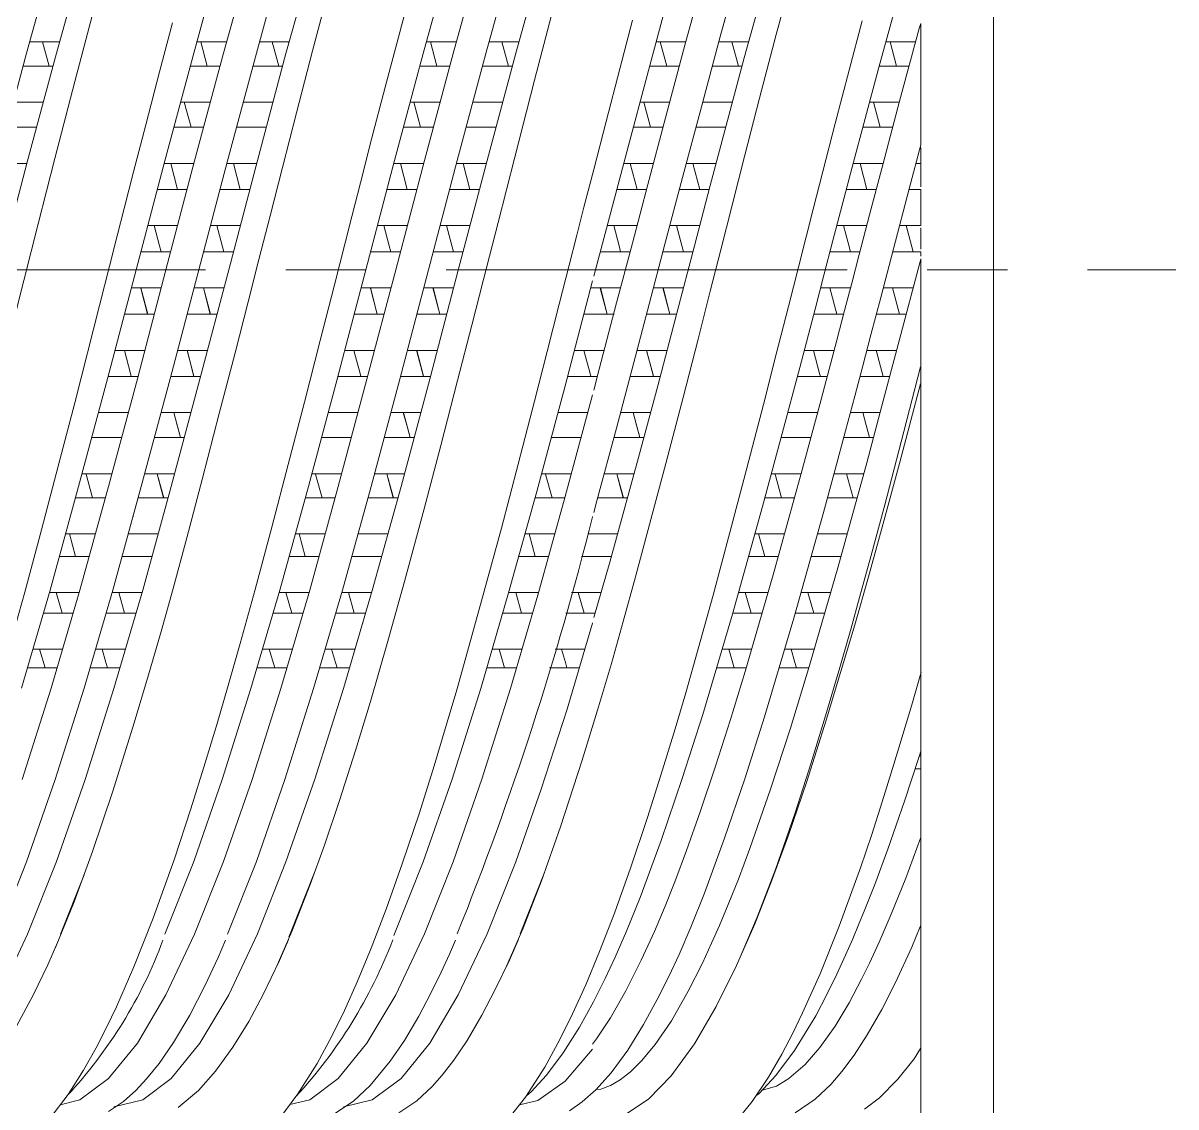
# Model space of a CAD drawing. Header units: millimetres. Extents: x 4229 to 8429, y -1187 to 1783.
# Drawn here: x 6318.78 to 6354.73, y -391.81 to -358.03 of the extents above; entities that cross this region are included whole.
import ezdxf

# ---------------------------------------------------------------- set-up
doc = ezdxf.new("R2010")
doc.units = ezdxf.units.MM
doc.linetypes.add('CENTER', pattern=[2, 1.25, -0.25, 0.25, -0.25])

msp = doc.modelspace()

# ---------------------------------------------------------------- linework, layer by layer
at = {"lineweight": 5}
for p, q in [((6349.04, -289.31), (6349.04, -376.939)), ((6349.04, -376.939), (6349.04, -432.012))]:
    msp.add_line(p, q, dxfattribs=at)
at = {"linetype": 'Continuous', "lineweight": 5}
for p, q in [((6340.508, -358.487), (6341.382, -355.358)), ((6319.784, -355.741), (6318.892, -358.968)), ((6320.718, -355.736), (6319.827, -358.963)), ((6324.995, -355.736), (6324.104, -358.963)), ((6325.926, -355.736), (6325.035, -358.963)), ((6326.949, -355.736), (6326.058, -358.963)), ((6327.884, -355.732), (6326.981, -358.972)), ((6332.161, -355.732), (6331.258, -358.972)), ((6333.092, -355.732), (6332.189, -358.972)), ((6334.115, -355.732), (6333.212, -358.972)), ((6330.485, -358.462), (6331.124, -356.106)), ((6334.939, -356.09), (6334.147, -358.968)), ((6340.023, -356.521), (6339.42, -358.719)), ((6342.826, -356.296), (6342.268, -358.389)), ((6328.367, -356.791), (6327.805, -358.897)), ((6341.899, -356.823), (6341.271, -359.11)), ((6338.239, -359.663), (6338.825, -357.495)), ((6320.937, -357.807), (6320.399, -359.847)), ((6335.262, -357.782), (6334.734, -359.807)), ((6337.388, -359.454), (6337.786, -357.937)), ((6344.538, -359.5), (6344.948, -357.958)), ((6345.449, -359.482), (6345.923, -357.75)), ((6323.039, -359.552), (6323.446, -358.019)), ((6346.727, -358.2), (6346.114, -360.459)), ((6346.772, -358.039), (6346.727, -358.2)), ((6346.772, -361.824), (6346.772, -358.036)), ((6318.986, -358.616), (6319.919, -358.616)), ((6319.393, -358.616), (6319.597, -359.366)), ((6324.194, -358.616), (6325.121, -358.616)), ((6324.529, -359.366), (6324.324, -358.616)), ((6326.146, -358.616), (6327.079, -358.616)), ((6326.553, -358.616), (6326.757, -359.366)), ((6330.071, -360.029), (6330.485, -358.462)), ((6331.353, -358.616), (6332.28, -358.616)), ((6331.688, -359.366), (6331.483, -358.616)), ((6333.305, -358.616), (6334.238, -358.616)), ((6333.712, -358.616), (6333.916, -359.366)), ((6338.522, -358.616), (6339.448, -358.616)), ((6338.857, -359.366), (6338.651, -358.616)), ((6339.42, -358.719), (6338.816, -360.981)), ((6339.932, -360.638), (6340.508, -358.487)), ((6340.474, -358.616), (6341.407, -358.616)), ((6340.881, -358.616), (6341.085, -359.366)), ((6342.268, -358.389), (6341.748, -360.368)), ((6345.686, -358.616), (6346.614, -358.616)), ((6346.019, -359.366), (6345.814, -358.616)), ((6318.892, -358.968), (6318.001, -362.31)), ((6319.827, -358.963), (6318.924, -362.32)), ((6324.104, -358.963), (6323.201, -362.32)), ((6325.035, -358.963), (6324.132, -362.32)), ((6326.058, -358.963), (6325.155, -362.32)), ((6326.981, -358.972), (6326.09, -362.315)), ((6327.805, -358.897), (6327.304, -360.821)), ((6331.258, -358.972), (6330.366, -362.315)), ((6332.189, -358.972), (6331.298, -362.315)), ((6333.212, -358.972), (6332.321, -362.315)), ((6334.147, -358.968), (6333.256, -362.31)), ((6319.714, -359.366), (6318.785, -359.366)), ((6324.92, -359.366), (6323.991, -359.366)), ((6326.875, -359.366), (6325.945, -359.366)), ((6332.079, -359.366), (6331.15, -359.366)), ((6334.034, -359.366), (6333.104, -359.366)), ((6339.247, -359.366), (6338.319, -359.366)), ((6341.202, -359.366), (6340.273, -359.366)), ((6341.271, -359.11), (6340.702, -361.222)), ((6346.411, -359.366), (6345.481, -359.366)), ((6322.607, -361.2), (6323.039, -359.552)), ((6336.961, -361.098), (6337.388, -359.454)), ((6337.645, -361.888), (6338.239, -359.663)), ((6344.102, -361.161), (6344.538, -359.5)), ((6345.039, -361.001), (6345.449, -359.482)), ((6320.399, -359.847), (6319.775, -362.25)), ((6329.652, -361.647), (6330.071, -360.029)), ((6334.734, -359.807), (6334.116, -362.204)), ((6318.483, -360.491), (6319.411, -360.491)), ((6323.69, -360.491), (6324.619, -360.491)), ((6323.808, -360.491), (6324.021, -361.276)), ((6325.644, -360.491), (6326.571, -360.491)), ((6330.849, -360.491), (6331.778, -360.491)), ((6330.967, -360.491), (6331.18, -361.276)), ((6332.803, -360.491), (6333.73, -360.491)), ((6338.017, -360.491), (6338.947, -360.491)), ((6338.136, -360.491), (6338.348, -361.276)), ((6339.971, -360.491), (6340.899, -360.491)), ((6341.748, -360.368), (6341.288, -362.142)), ((6345.177, -360.491), (6346.106, -360.491)), ((6345.296, -360.491), (6345.505, -361.276)), ((6346.114, -360.459), (6345.596, -362.4)), ((6327.304, -360.821), (6326.869, -362.527)), ((6339.346, -362.839), (6339.932, -360.638)), ((6322.228, -362.663), (6322.607, -361.2)), ((6336.575, -362.589), (6336.961, -361.098)), ((6338.816, -360.981), (6338.265, -363.056)), ((6340.702, -361.222), (6340.204, -363.095)), ((6343.716, -362.654), (6344.102, -361.161)), ((6344.634, -362.518), (6345.039, -361.001)), ((6319.199, -361.276), (6318.274, -361.276)), ((6324.41, -361.276), (6323.48, -361.276)), ((6326.36, -361.276), (6325.434, -361.276)), ((6331.569, -361.276), (6330.639, -361.276)), ((6333.519, -361.276), (6332.594, -361.276)), ((6338.738, -361.276), (6337.808, -361.276)), ((6340.687, -361.276), (6339.762, -361.276)), ((6345.896, -361.276), (6344.965, -361.276)), ((6346.772, -361.276), (6346.772, -361.713)), ((6329.306, -363.007), (6329.652, -361.647)), ((6337.065, -364.075), (6337.645, -361.888)), ((6346.409, -363.194), (6346.774, -361.824)), ((6346.772, -361.91), (6346.772, -362.402)), ((6319.775, -362.25), (6319.256, -364.28)), ((6326.09, -362.315), (6325.198, -365.715)), ((6330.366, -362.315), (6329.475, -365.715)), ((6331.298, -362.315), (6330.406, -365.715)), ((6332.321, -362.315), (6331.429, -365.715)), ((6333.256, -362.31), (6332.353, -365.725)), ((6334.116, -362.204), (6333.592, -364.241)), ((6341.288, -362.142), (6340.889, -363.699)), ((6317.974, -362.402), (6318.9, -362.402)), ((6318.924, -362.32), (6318.033, -365.72)), ((6321.934, -363.811), (6322.228, -362.663)), ((6323.201, -362.32), (6322.309, -365.72)), ((6323.181, -362.402), (6324.111, -362.402)), ((6324.132, -362.32), (6323.24, -365.72)), ((6323.599, -363.211), (6323.387, -362.402)), ((6325.155, -362.32), (6324.264, -365.72)), ((6325.135, -362.402), (6326.061, -362.402)), ((6325.557, -363.211), (6325.344, -362.402)), ((6326.869, -362.527), (6326.487, -364.032)), ((6330.34, -362.402), (6331.27, -362.402)), ((6330.758, -363.211), (6330.547, -362.402)), ((6332.294, -362.402), (6333.22, -362.402)), ((6332.716, -363.211), (6332.503, -362.402)), ((6336.272, -363.769), (6336.575, -362.589)), ((6337.508, -362.402), (6338.439, -362.402)), ((6337.927, -363.211), (6337.715, -362.402)), ((6339.463, -362.402), (6340.388, -362.402)), ((6339.885, -363.211), (6339.671, -362.402)), ((6343.415, -363.827), (6343.716, -362.654)), ((6344.321, -363.705), (6344.634, -362.518)), ((6344.665, -362.402), (6345.595, -362.402)), ((6345.093, -363.211), (6344.879, -362.402)), ((6345.596, -362.4), (6345.173, -364.005)), ((6346.62, -362.402), (6346.772, -362.402)), ((6346.772, -363.128), (6346.772, -362.402)), ((6346.772, -362.477), (6346.772, -362.723)), ((6329.038, -364.061), (6329.306, -363.007)), ((6338.795, -364.922), (6339.346, -362.839)), ((6323.897, -363.211), (6322.966, -363.211)), ((6325.846, -363.211), (6324.92, -363.211)), ((6331.056, -363.211), (6330.125, -363.211)), ((6333.005, -363.211), (6332.079, -363.211)), ((6338.224, -363.211), (6337.294, -363.211)), ((6338.265, -363.056), (6337.781, -364.887)), ((6340.174, -363.211), (6339.248, -363.211)), ((6340.204, -363.095), (6339.713, -364.971)), ((6345.382, -363.211), (6344.451, -363.211)), ((6345.919, -365.065), (6346.409, -363.194)), ((6346.772, -363.211), (6346.405, -363.211)), ((6346.772, -363.211), (6346.772, -364.336)), ((6340.889, -363.699), (6340.534, -365.1)), ((6344.033, -364.802), (6344.321, -363.705)), ((6321.719, -364.656), (6321.934, -363.811)), ((6326.487, -364.032), (6326.138, -365.401)), ((6328.83, -364.876), (6329.038, -364.061)), ((6336.049, -364.636), (6336.272, -363.769)), ((6336.578, -365.919), (6337.065, -364.075)), ((6343.196, -364.687), (6343.415, -363.827)), ((6345.173, -364.005), (6344.849, -365.246)), ((6319.256, -364.28), (6318.809, -366.049)), ((6322.668, -364.336), (6323.599, -364.336)), ((6322.87, -364.336), (6323.036, -364.969)), ((6324.622, -364.336), (6325.551, -364.336)), ((6324.83, -364.336), (6325.044, -365.157)), ((6329.827, -364.336), (6330.758, -364.336)), ((6330.03, -364.336), (6330.195, -364.969)), ((6331.782, -364.336), (6332.71, -364.336)), ((6331.989, -364.336), (6332.203, -365.157)), ((6333.592, -364.241), (6333.136, -366.021)), ((6336.996, -364.336), (6337.927, -364.336)), ((6337.198, -364.336), (6337.364, -364.969)), ((6338.95, -364.336), (6339.879, -364.336)), ((6339.157, -364.336), (6339.372, -365.157)), ((6344.155, -364.336), (6345.086, -364.336)), ((6344.366, -364.336), (6344.508, -364.882)), ((6346.11, -364.336), (6346.772, -364.336)), ((6346.318, -364.336), (6346.534, -365.157)), ((6346.772, -365.074), (6346.772, -364.412)), ((6321.479, -365.604), (6321.719, -364.656)), ((6335.808, -365.575), (6336.049, -364.636)), ((6342.957, -365.634), (6343.196, -364.687)), ((6343.753, -365.881), (6344.033, -364.802)), ((6323.382, -365.157), (6322.451, -365.157)), ((6323.036, -364.969), (6323.086, -365.157)), ((6325.337, -365.157), (6324.405, -365.157)), ((6328.495, -366.186), (6328.83, -364.876)), ((6330.541, -365.157), (6329.611, -365.157)), ((6330.195, -364.969), (6330.245, -365.157)), ((6332.496, -365.157), (6331.565, -365.157)), ((6337.71, -365.157), (6336.779, -365.157)), ((6337.781, -364.887), (6337.291, -366.747)), ((6337.364, -364.969), (6337.414, -365.157)), ((6338.304, -366.787), (6338.795, -364.922)), ((6339.664, -365.157), (6338.733, -365.157)), ((6339.713, -364.971), (6339.168, -367.069)), ((6340.534, -365.1), (6340.21, -366.384)), ((6344.872, -365.157), (6343.941, -365.157)), ((6344.508, -364.882), (6344.58, -365.157)), ((6345.525, -366.582), (6345.919, -365.065)), ((6346.772, -365.157), (6345.895, -365.157)), ((6346.772, -365.157), (6346.772, -365.289)), ((6326.138, -365.401), (6325.802, -366.715)), ((6344.849, -365.246), (6344.618, -366.138)), ((6346.74, -365.502), (6346.11, -367.891)), ((6346.772, -365.381), (6346.74, -365.502)), ((6346.772, -369.251), (6346.772, -365.38)), ((6321.171, -366.828), (6321.479, -365.604)), ((6322.309, -365.72), (6321.418, -369.121)), ((6323.24, -365.72), (6322.349, -369.121)), ((6324.264, -365.72), (6323.372, -369.121)), ((6325.198, -365.715), (6324.296, -369.13)), ((6329.475, -365.715), (6328.572, -369.13)), ((6330.406, -365.715), (6329.503, -369.13)), ((6331.429, -365.715), (6330.526, -369.13)), ((6332.353, -365.725), (6331.461, -369.126)), ((6335.498, -366.791), (6335.808, -365.575)), ((6342.648, -366.86), (6342.957, -365.634)), ((6343.477, -366.943), (6343.753, -365.881)), ((6318.809, -366.049), (6318.443, -367.494)), ((6322.213, -366.06), (6322.213, -366.058)), ((6328.051, -367.918), (6328.495, -366.186)), ((6329.372, -366.06), (6329.372, -366.058)), ((6333.136, -366.021), (6332.773, -367.444)), ((6336.541, -366.06), (6335.673, -369.373)), ((6336.541, -366.06), (6336.541, -366.058)), ((6344.618, -366.138), (6344.396, -366.99)), ((6322.163, -366.283), (6323.094, -366.283)), ((6322.213, -366.283), (6323.086, -366.283)), ((6322.463, -366.327), (6322.451, -366.283)), ((6322.67, -367.104), (6322.455, -366.283)), ((6322.668, -367.104), (6322.463, -366.327)), ((6324.109, -366.283), (6325.044, -366.283)), ((6324.117, -366.283), (6325.048, -366.283)), ((6324.622, -367.104), (6324.405, -366.283)), ((6324.624, -367.104), (6324.409, -366.283)), ((6329.322, -366.283), (6330.253, -366.283)), ((6329.372, -366.283), (6330.245, -366.283)), ((6329.622, -366.327), (6329.61, -366.283)), ((6329.829, -367.104), (6329.614, -366.283)), ((6329.827, -367.104), (6329.622, -366.327)), ((6331.268, -366.283), (6332.203, -366.283)), ((6331.276, -366.283), (6332.207, -366.283)), ((6331.781, -367.104), (6331.564, -366.283)), ((6331.783, -367.104), (6331.568, -366.283)), ((6336.491, -366.283), (6337.422, -366.283)), ((6336.541, -366.283), (6337.414, -366.283)), ((6336.79, -366.327), (6336.779, -366.283)), ((6336.997, -367.104), (6336.783, -366.283)), ((6336.996, -367.104), (6336.79, -366.327)), ((6338.437, -366.283), (6339.372, -366.283)), ((6338.445, -366.283), (6339.376, -366.283)), ((6338.95, -367.104), (6338.733, -366.283)), ((6338.951, -367.104), (6338.737, -366.283)), ((6340.21, -366.384), (6339.829, -367.884)), ((6343.649, -366.283), (6344.58, -366.283)), ((6344.155, -367.104), (6343.941, -366.283)), ((6345.22, -367.75), (6345.525, -366.582)), ((6345.603, -366.283), (6346.534, -366.283)), ((6346.109, -367.104), (6345.895, -366.283)), ((6320.793, -368.31), (6321.171, -366.828)), ((6325.802, -366.715), (6325.393, -368.307)), ((6335.123, -368.266), (6335.498, -366.791)), ((6337.291, -366.747), (6336.75, -368.815)), ((6337.829, -368.603), (6338.304, -366.787)), ((6342.268, -368.351), (6342.648, -366.86)), ((6343, -368.758), (6343.477, -366.943)), ((6344.396, -366.99), (6344.154, -367.911)), ((6322.88, -367.104), (6321.949, -367.104)), ((6322.87, -367.104), (6322.213, -367.104)), ((6324.831, -367.104), (6323.894, -367.104)), ((6324.831, -367.104), (6323.903, -367.104)), ((6330.039, -367.104), (6329.108, -367.104)), ((6330.029, -367.104), (6329.372, -367.104)), ((6331.99, -367.104), (6331.053, -367.104)), ((6331.991, -367.104), (6331.062, -367.104)), ((6337.208, -367.104), (6336.277, -367.104)), ((6337.198, -367.104), (6336.541, -367.104)), ((6339.158, -367.104), (6338.221, -367.104)), ((6339.159, -367.104), (6338.231, -367.104)), ((6339.168, -367.069), (6338.571, -369.33)), ((6344.366, -367.104), (6343.435, -367.104)), ((6346.317, -367.104), (6345.389, -367.104)), ((6332.773, -367.444), (6332.333, -369.173)), ((6327.556, -369.841), (6328.051, -367.918)), ((6339.829, -367.884), (6339.362, -369.697)), ((6344.154, -367.911), (6343.622, -369.918)), ((6344.966, -368.714), (6345.22, -367.75)), ((6346.11, -367.891), (6345.559, -369.962)), ((6320.393, -369.865), (6320.793, -368.31)), ((6321.653, -368.23), (6322.584, -368.23)), ((6321.942, -368.23), (6322.133, -368.953)), ((6322.213, -368.23), (6322.575, -368.23)), ((6323.599, -368.23), (6324.534, -368.23)), ((6323.608, -368.23), (6324.534, -368.23)), ((6323.896, -368.23), (6323.906, -368.269)), ((6323.897, -368.23), (6324.097, -368.988)), ((6323.906, -368.269), (6324.111, -369.039)), ((6325.393, -368.307), (6324.903, -370.201)), ((6328.812, -368.23), (6329.743, -368.23)), ((6329.101, -368.23), (6329.292, -368.953)), ((6329.372, -368.23), (6329.735, -368.23)), ((6330.758, -368.23), (6331.693, -368.23)), ((6330.767, -368.23), (6331.693, -368.23)), ((6331.055, -368.23), (6331.065, -368.269)), ((6331.056, -368.23), (6331.257, -368.988)), ((6331.065, -368.269), (6331.27, -369.039)), ((6334.73, -369.814), (6335.123, -368.266)), ((6335.981, -368.23), (6336.912, -368.23)), ((6336.269, -368.23), (6336.46, -368.953)), ((6336.541, -368.23), (6336.903, -368.23)), ((6337.927, -368.23), (6338.861, -368.23)), ((6337.935, -368.23), (6338.861, -368.23)), ((6338.223, -368.23), (6338.234, -368.269)), ((6338.224, -368.23), (6338.425, -368.988)), ((6338.234, -368.269), (6338.438, -369.039)), ((6341.865, -369.919), (6342.268, -368.351)), ((6343.139, -368.23), (6344.07, -368.23)), ((6343.428, -368.23), (6343.618, -368.953)), ((6345.093, -368.23), (6346.02, -368.23)), ((6345.381, -368.23), (6345.392, -368.269)), ((6345.392, -368.269), (6345.596, -369.039)), ((6337.289, -370.659), (6337.829, -368.603)), ((6342.451, -370.816), (6343, -368.758)), ((6344.716, -369.657), (6344.966, -368.714)), ((6346.765, -368.745), (6346.16, -371.083)), ((6346.772, -368.719), (6346.765, -368.745)), ((6346.772, -368.72), (6346.772, -378.303)), ((6321.418, -369.121), (6320.515, -372.477)), ((6322.369, -369.039), (6321.439, -369.039)), ((6322.349, -369.121), (6321.446, -372.477)), ((6322.133, -368.953), (6322.155, -369.039)), ((6322.363, -369.039), (6322.213, -369.039)), ((6323.372, -369.121), (6322.469, -372.477)), ((6324.32, -369.039), (6323.387, -369.039)), ((6324.319, -369.039), (6323.394, -369.039)), ((6324.296, -369.13), (6323.404, -372.473)), ((6324.097, -368.988), (6324.111, -369.039)), ((6328.572, -369.13), (6327.681, -372.473)), ((6329.528, -369.039), (6328.598, -369.039)), ((6329.503, -369.13), (6328.612, -372.473)), ((6329.292, -368.953), (6329.315, -369.039)), ((6329.522, -369.039), (6329.372, -369.039)), ((6330.526, -369.13), (6329.635, -372.473)), ((6331.479, -369.039), (6330.546, -369.039)), ((6331.478, -369.039), (6330.553, -369.039)), ((6331.461, -369.126), (6330.57, -372.468)), ((6331.257, -368.988), (6331.27, -369.039)), ((6336.697, -369.039), (6335.767, -369.039)), ((6336.46, -368.953), (6336.483, -369.039)), ((6336.69, -369.039), (6336.541, -369.039)), ((6336.75, -368.815), (6336.577, -369.465)), ((6338.648, -369.039), (6337.714, -369.039)), ((6338.647, -369.039), (6337.721, -369.039)), ((6338.425, -368.988), (6338.439, -369.039)), ((6343.855, -369.039), (6342.925, -369.039)), ((6343.618, -368.953), (6343.641, -369.039)), ((6345.805, -369.039), (6344.88, -369.039)), ((6332.333, -369.173), (6331.814, -371.194)), ((6335.673, -369.373), (6334.802, -372.63)), ((6338.571, -369.33), (6337.969, -371.573)), ((6346.105, -371.757), (6346.767, -369.27)), ((6346.767, -369.27), (6346.773, -369.25)), ((6319.88, -371.835), (6320.393, -369.865)), ((6322.213, -369.614), (6322.213, -369.614)), ((6327.054, -371.786), (6327.556, -369.841)), ((6329.372, -369.614), (6329.372, -369.614)), ((6334.223, -371.78), (6334.73, -369.814)), ((6336.541, -369.614), (6335.69, -372.788)), ((6336.541, -369.614), (6336.541, -369.614)), ((6339.362, -369.697), (6338.823, -371.759)), ((6344.427, -370.736), (6344.716, -369.657)), ((6321.139, -370.164), (6322.07, -370.164)), ((6323.091, -370.164), (6324.019, -370.164)), ((6323.094, -370.164), (6324.02, -370.164)), ((6323.586, -370.561), (6323.48, -370.164)), ((6323.492, -370.209), (6323.48, -370.164)), ((6323.69, -370.949), (6323.492, -370.209)), ((6324.903, -370.201), (6324.37, -372.251)), ((6328.298, -370.164), (6329.229, -370.164)), ((6330.25, -370.164), (6331.178, -370.164)), ((6330.253, -370.164), (6331.179, -370.164)), ((6330.651, -370.209), (6330.639, -370.164)), ((6330.745, -370.561), (6330.639, -370.164)), ((6330.849, -370.949), (6330.651, -370.209)), ((6335.467, -370.164), (6336.397, -370.164)), ((6337.419, -370.164), (6338.347, -370.164)), ((6337.422, -370.164), (6338.347, -370.164)), ((6337.913, -370.561), (6337.807, -370.164)), ((6337.82, -370.209), (6337.808, -370.164)), ((6338.017, -370.949), (6337.82, -370.209)), ((6341.347, -371.904), (6341.865, -369.919)), ((6342.625, -370.164), (6343.555, -370.164)), ((6343.622, -369.918), (6343.041, -372.07)), ((6344.58, -370.164), (6345.506, -370.164)), ((6345.072, -370.561), (6344.965, -370.164)), ((6345.559, -369.962), (6345.087, -371.732)), ((6323.691, -370.949), (6323.586, -370.561)), ((6330.85, -370.949), (6330.745, -370.561)), ((6338.018, -370.949), (6337.913, -370.561)), ((6345.177, -370.949), (6345.072, -370.561)), ((6336.677, -372.924), (6337.289, -370.659)), ((6341.834, -373.094), (6342.451, -370.816)), ((6344.1, -371.947), (6344.427, -370.736)), ((6321.858, -370.949), (6320.929, -370.949)), ((6323.808, -370.949), (6322.882, -370.949)), ((6323.81, -370.949), (6322.883, -370.949)), ((6329.017, -370.949), (6328.088, -370.949)), ((6330.968, -370.949), (6330.042, -370.949)), ((6330.969, -370.949), (6330.043, -370.949)), ((6331.814, -371.194), (6331.291, -373.173)), ((6336.185, -370.949), (6335.257, -370.949)), ((6338.136, -370.949), (6337.21, -370.949)), ((6338.138, -370.949), (6337.211, -370.949)), ((6343.344, -370.949), (6342.415, -370.949)), ((6345.296, -370.949), (6344.369, -370.949)), ((6346.16, -371.083), (6345.648, -373.046)), ((6337.969, -371.573), (6337.073, -374.833)), ((6319.356, -373.818), (6319.88, -371.835)), ((6326.545, -373.738), (6327.054, -371.786)), ((6333.697, -373.769), (6334.223, -371.78)), ((6338.823, -371.759), (6338.319, -373.655)), ((6340.819, -373.901), (6341.347, -371.904)), ((6343.737, -373.279), (6344.1, -371.947)), ((6345.087, -371.732), (6344.191, -375.01)), ((6345.571, -373.739), (6346.105, -371.757)), ((6320.624, -372.075), (6321.554, -372.075)), ((6320.757, -372.133), (6320.742, -372.075)), ((6320.947, -372.824), (6320.757, -372.133)), ((6322.579, -372.075), (6323.507, -372.075)), ((6322.579, -372.075), (6323.503, -372.075)), ((6322.966, -372.075), (6323.093, -372.552)), ((6322.97, -372.075), (6323.174, -372.824)), ((6324.37, -372.251), (6323.89, -374.07)), ((6327.783, -372.075), (6328.713, -372.075)), ((6327.916, -372.133), (6327.901, -372.075)), ((6328.106, -372.824), (6327.916, -372.133)), ((6329.738, -372.075), (6330.662, -372.075)), ((6329.739, -372.075), (6330.667, -372.075)), ((6330.125, -372.075), (6330.252, -372.552)), ((6330.129, -372.075), (6330.334, -372.824)), ((6334.952, -372.075), (6335.882, -372.075)), ((6335.085, -372.133), (6335.069, -372.075)), ((6335.275, -372.824), (6335.085, -372.133)), ((6336.906, -372.075), (6337.831, -372.075)), ((6336.907, -372.075), (6337.835, -372.075)), ((6337.293, -372.075), (6337.42, -372.552)), ((6337.297, -372.075), (6337.502, -372.824)), ((6342.11, -372.075), (6343.04, -372.075)), ((6343.041, -372.07), (6342.172, -375.225)), ((6342.243, -372.133), (6342.227, -372.075)), ((6342.433, -372.824), (6342.243, -372.133)), ((6344.065, -372.075), (6344.993, -372.075)), ((6344.456, -372.075), (6344.66, -372.824)), ((6320.515, -372.477), (6319.624, -375.704)), ((6321.446, -372.477), (6320.555, -375.704)), ((6322.469, -372.477), (6321.578, -375.704)), ((6323.404, -372.473), (6322.513, -375.7)), ((6323.093, -372.552), (6323.167, -372.824)), ((6327.681, -372.473), (6326.789, -375.7)), ((6328.612, -372.473), (6327.72, -375.7)), ((6329.635, -372.473), (6328.744, -375.7)), ((6330.57, -372.468), (6329.667, -375.709)), ((6330.252, -372.552), (6330.326, -372.824)), ((6334.802, -372.63), (6333.921, -375.786)), ((6337.42, -372.552), (6337.495, -372.824)), ((6321.348, -372.824), (6320.421, -372.824)), ((6323.303, -372.824), (6322.375, -372.824)), ((6323.297, -372.824), (6322.377, -372.824)), ((6328.507, -372.824), (6327.58, -372.824)), ((6330.462, -372.824), (6329.534, -372.824)), ((6330.456, -372.824), (6329.536, -372.824)), ((6335.675, -372.824), (6334.748, -372.824)), ((6335.69, -372.788), (6334.831, -375.862)), ((6336.577, -373.286), (6336.677, -372.924)), ((6337.63, -372.824), (6336.703, -372.824)), ((6337.625, -372.824), (6336.704, -372.824)), ((6340.901, -376.454), (6341.834, -373.094)), ((6342.833, -372.824), (6341.907, -372.824)), ((6344.788, -372.824), (6343.861, -372.824)), ((6345.648, -373.046), (6345.217, -374.659)), ((6322.213, -373.415), (6322.213, -373.405)), ((6329.372, -373.415), (6329.372, -373.405)), ((6331.291, -373.173), (6330.676, -375.437)), ((6336.541, -373.415), (6336.541, -373.405)), ((6342.819, -376.58), (6343.737, -373.279)), ((6318.835, -375.763), (6319.356, -373.818)), ((6326.024, -375.678), (6326.545, -373.738)), ((6333.165, -375.735), (6333.697, -373.769)), ((6338.319, -373.655), (6337.878, -375.291)), ((6345.14, -375.292), (6345.571, -373.739)), ((6320.11, -373.95), (6321.037, -373.95)), ((6320.231, -373.95), (6320.423, -374.652)), ((6322.065, -373.95), (6322.995, -373.95)), ((6322.213, -373.95), (6322.988, -373.95)), ((6323.89, -374.07), (6323.461, -375.647)), ((6327.269, -373.95), (6328.196, -373.95)), ((6327.39, -373.95), (6327.582, -374.652)), ((6329.224, -373.95), (6330.154, -373.95)), ((6329.372, -373.95), (6330.147, -373.95)), ((6334.438, -373.95), (6335.365, -373.95)), ((6334.559, -373.95), (6334.751, -374.652)), ((6336.392, -373.95), (6337.323, -373.95)), ((6336.541, -373.95), (6337.316, -373.95)), ((6340.295, -375.857), (6340.819, -373.901)), ((6341.596, -373.95), (6342.523, -373.95)), ((6341.717, -373.95), (6341.909, -374.652)), ((6343.551, -373.95), (6344.481, -373.95)), ((6320.844, -374.652), (6319.915, -374.652)), ((6322.803, -374.652), (6321.869, -374.652)), ((6322.795, -374.652), (6322.213, -374.652)), ((6328.003, -374.652), (6327.074, -374.652)), ((6329.962, -374.652), (6329.028, -374.652)), ((6329.955, -374.652), (6329.372, -374.652)), ((6335.171, -374.652), (6334.243, -374.652)), ((6337.131, -374.652), (6336.197, -374.652)), ((6337.123, -374.652), (6336.541, -374.652)), ((6337.073, -374.833), (6336.58, -376.554)), ((6342.33, -374.652), (6341.401, -374.652)), ((6344.289, -374.652), (6343.355, -374.652)), ((6345.217, -374.659), (6344.867, -375.935)), ((6342.172, -375.225), (6341.3, -378.242)), ((6344.191, -375.01), (6343.308, -378.048)), ((6330.676, -375.437), (6330.155, -377.296)), ((6337.878, -375.291), (6337.497, -376.678)), ((6344.714, -376.781), (6345.14, -375.292)), ((6318.376, -377.433), (6318.835, -375.763)), ((6319.624, -375.704), (6318.732, -378.761)), ((6319.603, -375.778), (6320.526, -375.778)), ((6320.555, -375.704), (6319.663, -378.761)), ((6320, -376.421), (6319.815, -375.778)), ((6321.578, -375.704), (6320.686, -378.761)), ((6321.556, -375.778), (6322.482, -375.778)), ((6322.513, -375.7), (6321.61, -378.769)), ((6321.949, -376.421), (6321.767, -375.778)), ((6322.213, -375.778), (6322.475, -375.778)), ((6323.461, -375.647), (6323.085, -376.988)), ((6325.555, -377.363), (6326.024, -375.678)), ((6326.789, -375.7), (6325.886, -378.769)), ((6326.762, -375.778), (6327.685, -375.778)), ((6327.72, -375.7), (6326.818, -378.769)), ((6327.16, -376.421), (6326.974, -375.778)), ((6328.744, -375.7), (6327.841, -378.769)), ((6328.715, -375.778), (6329.641, -375.778)), ((6329.667, -375.709), (6328.776, -378.765)), ((6329.108, -376.421), (6328.927, -375.778)), ((6329.372, -375.778), (6329.634, -375.778)), ((6332.694, -377.43), (6333.165, -375.735)), ((6333.921, -375.786), (6333.052, -378.765)), ((6333.93, -375.778), (6334.854, -375.778)), ((6334.831, -375.862), (6333.983, -378.765)), ((6334.328, -376.421), (6334.143, -375.778)), ((6335.884, -375.778), (6336.81, -375.778)), ((6336.276, -376.421), (6336.095, -375.778)), ((6336.541, -375.778), (6336.803, -375.778)), ((6339.834, -377.532), (6340.295, -375.857)), ((6341.088, -375.778), (6342.012, -375.778)), ((6341.486, -376.421), (6341.301, -375.778)), ((6343.042, -375.778), (6343.968, -375.778)), ((6343.434, -376.421), (6343.253, -375.778)), ((6344.867, -375.935), (6344.6, -376.885)), ((6320.34, -376.421), (6319.424, -376.421)), ((6322.295, -376.421), (6321.377, -376.421)), ((6322.29, -376.421), (6322.213, -376.421)), ((6327.499, -376.421), (6326.583, -376.421)), ((6329.454, -376.421), (6328.536, -376.421)), ((6329.45, -376.421), (6329.372, -376.421)), ((6334.668, -376.421), (6333.752, -376.421)), ((6336.623, -376.421), (6335.705, -376.421)), ((6336.618, -376.421), (6336.541, -376.421)), ((6337.497, -376.678), (6337.127, -377.984)), ((6339.973, -379.578), (6340.901, -376.454)), ((6341.826, -376.421), (6340.91, -376.421)), ((6341.905, -379.649), (6342.819, -376.58)), ((6343.781, -376.421), (6342.863, -376.421)), ((6322.213, -376.723), (6322.213, -376.732)), ((6323.085, -376.988), (6322.694, -378.344)), ((6329.372, -376.723), (6329.372, -376.732)), ((6336.541, -376.732), (6335.743, -379.408)), ((6336.541, -376.723), (6336.541, -376.732)), ((6344.6, -376.885), (6344.248, -378.11)), ((6344.273, -378.274), (6344.714, -376.781)), ((6325.16, -378.744), (6325.555, -377.363)), ((6330.155, -377.296), (6329.614, -379.174)), ((6346.772, -377.341), (6346.772, -380.723)), ((6319.09, -377.547), (6320.015, -377.547)), ((6319.299, -377.547), (6319.47, -378.121)), ((6321.045, -377.547), (6321.968, -377.547)), ((6321.246, -377.547), (6321.364, -377.961)), ((6326.25, -377.547), (6327.174, -377.547)), ((6326.458, -377.547), (6326.629, -378.121)), ((6328.204, -377.547), (6329.127, -377.547)), ((6328.405, -377.547), (6328.523, -377.961)), ((6332.304, -378.809), (6332.694, -377.43)), ((6333.418, -377.547), (6334.343, -377.547)), ((6333.626, -377.547), (6333.797, -378.121)), ((6335.373, -377.547), (6336.295, -377.547)), ((6335.574, -377.547), (6335.692, -377.961)), ((6339.443, -378.901), (6339.834, -377.532)), ((6340.576, -377.547), (6341.501, -377.547)), ((6340.784, -377.547), (6340.955, -378.121)), ((6342.531, -377.547), (6343.454, -377.547)), ((6342.732, -377.547), (6342.85, -377.961)), ((6319.849, -378.121), (6318.92, -378.121)), ((6321.8, -378.121), (6320.874, -378.121)), ((6321.364, -377.961), (6321.413, -378.121)), ((6327.008, -378.121), (6326.079, -378.121)), ((6328.959, -378.121), (6328.033, -378.121)), ((6328.523, -377.961), (6328.572, -378.121)), ((6334.177, -378.121), (6333.248, -378.121)), ((6336.127, -378.121), (6335.202, -378.121)), ((6335.692, -377.961), (6335.74, -378.121)), ((6337.127, -377.984), (6336.697, -379.443)), ((6341.335, -378.121), (6340.406, -378.121)), ((6343.285, -378.121), (6342.36, -378.121)), ((6343.308, -378.048), (6342.708, -380)), ((6342.85, -377.961), (6342.899, -378.121)), ((6344.248, -378.11), (6343.831, -379.52)), ((6322.694, -378.344), (6322.248, -379.842)), ((6341.3, -378.242), (6340.842, -379.732)), ((6343.821, -379.759), (6344.273, -378.274)), ((6346.489, -379.279), (6346.786, -378.258)), ((6346.772, -393.429), (6346.772, -378.201)), ((6319.663, -378.761), (6318.76, -381.606)), ((6320.686, -378.761), (6319.784, -381.606)), ((6321.61, -378.769), (6320.718, -381.603)), ((6324.832, -379.86), (6325.16, -378.744)), ((6325.886, -378.769), (6324.995, -381.603)), ((6326.818, -378.769), (6325.926, -381.603)), ((6327.841, -378.769), (6326.949, -381.603)), ((6328.776, -378.765), (6327.884, -381.599)), ((6331.98, -379.925), (6332.304, -378.809)), ((6333.052, -378.765), (6332.161, -381.599)), ((6333.983, -378.765), (6333.092, -381.599)), ((6329.614, -379.174), (6329.153, -380.702)), ((6339.111, -380.026), (6339.443, -378.901)), ((6335.743, -379.408), (6334.939, -381.903)), ((6336.697, -379.443), (6336.209, -381.029)), ((6343.831, -379.52), (6343.351, -381.084)), ((6346.286, -379.968), (6346.489, -379.279)), ((6322.248, -379.842), (6321.585, -381.971)), ((6324.463, -381.086), (6324.832, -379.86)), ((6331.603, -381.176), (6331.98, -379.925)), ((6339.336, -381.572), (6339.973, -379.578)), ((6340.842, -379.732), (6340.372, -381.194)), ((6341.287, -381.581), (6341.905, -379.649)), ((6343.215, -381.67), (6343.821, -379.759)), ((6338.721, -381.305), (6339.111, -380.026)), ((6342.708, -380), (6342.092, -381.911)), ((6346.092, -380.613), (6346.286, -379.968)), ((6345.854, -381.394), (6346.092, -380.613)), ((6329.153, -380.702), (6328.654, -382.261)), ((6346.267, -382.282), (6346.719, -380.891)), ((6346.719, -380.891), (6346.772, -380.721)), ((6346.727, -380.866), (6346.772, -380.866)), ((6346.772, -380.815), (6346.772, -380.866)), ((6346.772, -381.188), (6346.772, -380.942)), ((6324.018, -382.516), (6324.463, -381.086)), ((6331.14, -382.642), (6331.603, -381.176)), ((6336.209, -381.029), (6335.538, -383.078)), ((6338.248, -382.793), (6338.721, -381.305)), ((6340.372, -381.194), (6339.895, -382.608)), ((6343.351, -381.084), (6342.853, -382.639)), ((6346.772, -381.271), (6346.596, -381.271)), ((6346.772, -381.271), (6346.772, -382.396)), ((6319.784, -381.606), (6318.892, -384.168)), ((6320.718, -381.603), (6319.827, -384.165)), ((6324.995, -381.603), (6324.104, -384.165)), ((6325.926, -381.603), (6325.035, -384.165)), ((6326.949, -381.603), (6326.058, -384.165)), ((6327.884, -381.599), (6326.981, -384.172)), ((6332.161, -381.599), (6331.258, -384.172)), ((6333.092, -381.599), (6332.189, -384.172)), ((6338.678, -383.502), (6339.336, -381.572)), ((6340.657, -383.432), (6341.287, -381.581)), ((6342.649, -383.343), (6343.215, -381.67)), ((6345.572, -382.3), (6345.854, -381.394)), ((6321.585, -381.971), (6320.953, -383.852)), ((6334.939, -381.903), (6334.147, -384.168)), ((6342.092, -381.911), (6341.448, -383.753)), ((6328.654, -382.261), (6328.18, -383.656)), ((6345.243, -383.319), (6345.572, -382.3)), ((6345.75, -383.771), (6346.267, -382.282)), ((6323.502, -384.081), (6324.018, -382.516)), ((6330.608, -384.229), (6331.14, -382.642)), ((6337.72, -384.373), (6338.248, -382.793)), ((6339.895, -382.608), (6339.465, -383.822)), ((6342.853, -382.639), (6342.24, -384.406)), ((6335.538, -383.078), (6334.946, -384.764)), ((6338.022, -385.281), (6338.678, -383.502)), ((6340.027, -385.149), (6340.657, -383.432)), ((6342.123, -384.776), (6342.649, -383.343)), ((6344.891, -384.36), (6345.243, -383.319)), ((6346.769, -383.435), (6346.307, -384.677)), ((6320.953, -383.852), (6320.376, -385.413)), ((6328.18, -383.656), (6327.739, -384.873)), ((6339.465, -383.822), (6339.102, -384.792)), ((6341.448, -383.753), (6341.087, -384.708)), ((6345.337, -384.881), (6345.75, -383.771)), ((6318.892, -384.168), (6318.001, -386.415)), ((6319.827, -384.165), (6318.924, -386.421)), ((6322.838, -385.928), (6323.502, -384.081)), ((6324.104, -384.165), (6323.201, -386.421)), ((6325.035, -384.165), (6324.132, -386.421)), ((6326.058, -384.165), (6325.155, -386.421)), ((6326.981, -384.172), (6326.09, -386.418)), ((6330.102, -385.643), (6330.608, -384.229)), ((6331.258, -384.172), (6330.366, -386.418)), ((6332.189, -384.172), (6331.298, -386.418)), ((6334.147, -384.168), (6333.256, -386.415)), ((6320.684, -384.579), (6319.947, -386.421)), ((6327.873, -384.502), (6327.113, -386.418)), ((6335.038, -384.502), (6334.279, -386.415)), ((6337.225, -385.766), (6337.72, -384.373)), ((6342.24, -384.406), (6341.67, -385.898)), ((6344.23, -386.176), (6344.891, -384.36)), ((6327.739, -384.873), (6327.164, -386.346)), ((6334.946, -384.764), (6334.377, -386.235)), ((6339.102, -384.792), (6338.799, -385.554)), ((6341.087, -384.708), (6340.769, -385.505)), ((6341.605, -386.08), (6342.123, -384.776)), ((6345.031, -385.657), (6345.337, -384.881)), ((6346.307, -384.677), (6345.852, -385.805)), ((6337.595, -386.333), (6338.022, -385.281)), ((6339.602, -386.209), (6340.027, -385.149)), ((6320.376, -385.413), (6319.793, -386.837)), ((6329.638, -386.857), (6330.102, -385.643)), ((6338.799, -385.554), (6338.468, -386.337)), ((6340.769, -385.505), (6340.495, -386.157)), ((6344.834, -386.138), (6345.031, -385.657)), ((6322.238, -387.441), (6322.838, -385.928)), ((6336.761, -386.969), (6337.225, -385.766)), ((6341.67, -385.898), (6341.175, -387.065)), ((6345.852, -385.805), (6345.474, -386.676)), ((6327.164, -386.346), (6326.674, -387.469)), ((6334.377, -386.235), (6333.855, -387.426)), ((6337.24, -387.146), (6337.595, -386.333)), ((6338.468, -386.337), (6338.059, -387.234)), ((6339.235, -387.056), (6339.602, -386.209)), ((6340.495, -386.157), (6340.252, -386.709)), ((6341.027, -387.402), (6341.605, -386.08)), ((6343.633, -387.657), (6344.23, -386.176)), ((6344.651, -386.569), (6344.834, -386.138)), ((6346.494, -386.827), (6346.768, -386.17)), ((6346.772, -386.355), (6346.772, -387.438)), ((6318.924, -386.421), (6318.033, -388.314)), ((6319.554, -387.376), (6319.892, -386.615)), ((6324.132, -386.421), (6323.24, -388.314)), ((6324.862, -387.156), (6325.099, -386.613)), ((6326.09, -386.418), (6325.198, -388.312)), ((6326.782, -387.244), (6327.046, -386.626)), ((6327.113, -386.418), (6327.069, -386.511)), ((6330.366, -386.418), (6330.343, -386.468)), ((6331.298, -386.418), (6330.406, -388.312)), ((6332.077, -387.048), (6332.265, -386.609)), ((6333.256, -386.415), (6332.353, -388.317)), ((6333.946, -387.236), (6334.223, -386.608)), ((6340.252, -386.709), (6339.963, -387.331)), ((6344.425, -387.084), (6344.651, -386.569)), ((6345.474, -386.676), (6345.173, -387.326)), ((6329.213, -387.895), (6329.638, -386.857)), ((6331.82, -387.612), (6332.077, -387.048)), ((6336.327, -388.004), (6336.761, -386.969)), ((6338.917, -387.741), (6339.235, -387.056)), ((6344.156, -387.67), (6344.425, -387.084)), ((6345.987, -387.927), (6346.494, -386.827)), ((6319.097, -388.326), (6319.554, -387.376)), ((6321.692, -388.69), (6322.238, -387.441)), ((6324.459, -388.016), (6324.862, -387.156)), ((6326.262, -388.328), (6326.782, -387.244)), ((6333.506, -388.155), (6333.946, -387.236)), ((6336.933, -387.803), (6337.24, -387.146)), ((6338.059, -387.234), (6337.575, -388.192)), ((6339.963, -387.331), (6339.525, -388.205)), ((6340.398, -388.684), (6341.027, -387.402)), ((6345.173, -387.326), (6344.928, -387.827)), ((6331.501, -388.266), (6331.82, -387.612)), ((6336.567, -388.531), (6336.933, -387.803)), ((6338.555, -388.466), (6338.917, -387.741)), ((6343.088, -388.882), (6343.633, -387.657)), ((6343.845, -388.309), (6344.156, -387.67)), ((6344.928, -387.827), (6344.536, -388.567)), ((6323.98, -388.946), (6324.459, -388.016)), ((6328.806, -388.806), (6329.213, -387.895)), ((6333.085, -388.955), (6333.506, -388.155)), ((6335.915, -388.91), (6336.327, -388.004)), ((6337.575, -388.192), (6337.094, -389.035)), ((6345.556, -388.778), (6345.987, -387.927)), ((6318.576, -389.293), (6319.097, -388.326)), ((6323.24, -388.314), (6322.349, -389.822)), ((6325.198, -388.312), (6324.296, -389.826)), ((6325.822, -389.143), (6326.262, -388.328)), ((6330.406, -388.312), (6329.503, -389.826)), ((6331.118, -388.986), (6331.501, -388.266)), ((6332.353, -388.317), (6331.461, -389.824)), ((6336.13, -389.322), (6336.567, -388.531)), ((6338.128, -389.246), (6338.555, -388.466)), ((6339.525, -388.205), (6339.001, -389.122)), ((6343.499, -388.969), (6343.845, -388.309)), ((6321.385, -389.338), (6321.692, -388.69)), ((6328.413, -389.608), (6328.806, -388.806)), ((6335.519, -389.706), (6335.915, -388.91)), ((6339.722, -389.847), (6340.398, -388.684)), ((6342.782, -389.516), (6343.088, -388.882)), ((6344.536, -388.567), (6344.102, -389.288)), ((6345.105, -389.568), (6345.556, -388.778)), ((6323.474, -389.801), (6323.98, -388.946)), ((6325.328, -389.946), (6325.822, -389.143)), ((6330.673, -389.735), (6331.118, -388.986)), ((6332.626, -389.735), (6333.085, -388.955)), ((6337.094, -389.035), (6336.664, -389.692)), ((6337.638, -390.039), (6338.128, -389.246)), ((6339.001, -389.122), (6338.494, -389.862)), ((6342.839, -390.053), (6343.499, -388.969)), ((6321.066, -389.964), (6321.385, -389.338)), ((6327.949, -390.461), (6328.413, -389.608)), ((6335.623, -390.129), (6336.13, -389.322)), ((6342.444, -390.162), (6342.782, -389.516)), ((6344.102, -389.288), (6343.629, -389.957)), ((6344.695, -390.196), (6345.105, -389.568)), ((6320.669, -390.669), (6321.066, -389.964)), ((6322.349, -389.822), (6321.446, -390.922)), ((6323.023, -390.453), (6323.474, -389.801)), ((6324.296, -389.826), (6323.404, -390.921)), ((6324.783, -390.699), (6325.328, -389.946)), ((6329.503, -389.826), (6328.612, -390.921)), ((6330.233, -390.382), (6330.673, -389.735)), ((6331.461, -389.824), (6330.57, -390.92)), ((6332.215, -390.351), (6332.626, -389.735)), ((6335.047, -390.567), (6335.519, -389.706)), ((6336.664, -389.692), (6336.541, -389.852)), ((6338.494, -389.862), (6338.067, -390.375)), ((6338.993, -390.841), (6339.722, -389.847)), ((6343.629, -389.957), (6343.165, -390.49)), ((6346.565, -390.306), (6346.769, -389.994)), ((6331.852, -390.82), (6332.215, -390.351)), ((6335.102, -390.825), (6335.623, -390.129)), ((6336.541, -390.008), (6335.69, -391.003)), ((6337.119, -390.749), (6337.638, -390.039)), ((6342.025, -390.883), (6342.444, -390.162)), ((6342.256, -390.83), (6342.839, -390.053)), ((6344.314, -390.704), (6344.695, -390.196)), ((6346.06, -390.948), (6346.565, -390.306)), ((6320.185, -391.423), (6320.669, -390.669)), ((6322.632, -390.938), (6323.023, -390.453)), ((6324.25, -391.297), (6324.783, -390.699)), ((6327.353, -391.407), (6327.949, -390.461)), ((6329.604, -391.147), (6330.233, -390.382)), ((6334.45, -391.507), (6335.047, -390.567)), ((6337.721, -390.714), (6337.405, -390.962)), ((6338.067, -390.375), (6337.721, -390.714)), ((6343.165, -390.49), (6342.66, -390.929)), ((6343.964, -391.107), (6344.314, -390.704)), ((6321.446, -390.922), (6320.555, -391.587)), ((6322.295, -391.295), (6322.632, -390.938)), ((6323.404, -390.921), (6322.513, -391.586)), ((6328.612, -390.921), (6327.72, -391.586)), ((6330.57, -390.92), (6329.667, -391.587)), ((6331.539, -391.171), (6331.852, -390.82)), ((6334.627, -391.337), (6335.102, -390.825)), ((6335.69, -391.003), (6334.831, -391.608)), ((6336.644, -391.276), (6337.119, -390.749)), ((6337.405, -390.962), (6337.095, -391.143)), ((6338.279, -391.563), (6338.993, -390.841)), ((6341.517, -391.64), (6342.025, -390.883)), ((6341.729, -391.389), (6342.256, -390.83)), ((6342.66, -390.929), (6342.27, -391.158)), ((6345.487, -391.528), (6346.06, -390.948)), ((6319.618, -392.166), (6320.185, -391.423)), ((6321.913, -391.636), (6322.295, -391.295)), ((6323.618, -391.825), (6324.25, -391.297)), ((6326.786, -392.157), (6327.353, -391.407)), ((6329.086, -391.632), (6329.604, -391.147)), ((6331.056, -391.617), (6331.539, -391.171)), ((6334.477, -391.466), (6334.627, -391.337)), ((6336.219, -391.653), (6336.644, -391.276)), ((6336.802, -391.252), (6336.648, -391.272)), ((6337.095, -391.143), (6336.802, -391.252)), ((6341.635, -391.463), (6341.729, -391.389)), ((6341.869, -391.282), (6341.83, -391.282)), ((6342.27, -391.158), (6341.869, -391.282)), ((6343.479, -391.57), (6343.964, -391.107)), ((6320.555, -391.587), (6319.943, -391.74)), ((6321.45, -391.956), (6321.913, -391.636)), ((6322.513, -391.586), (6321.611, -391.809)), ((6327.72, -391.586), (6327.102, -391.739)), ((6328.502, -392.019), (6329.086, -391.632)), ((6329.667, -391.587), (6328.776, -391.81)), ((6330.504, -391.99), (6331.056, -391.617)), ((6333.739, -392.402), (6334.45, -391.507)), ((6334.831, -391.608), (6334.262, -391.743)), ((6335.818, -391.929), (6336.219, -391.653)), ((6337.613, -392.019), (6338.279, -391.563)), ((6340.942, -392.35), (6341.517, -391.64)), ((6342.858, -391.999), (6343.479, -391.57)), ((6345.021, -391.878), (6345.487, -391.528))]:
    msp.add_line(p, q, dxfattribs=at)
at = {"linetype": 'CENTER', "lineweight": 5, "ltscale": 10}
msp.add_line((6231.973, -365.72), (6354.728, -365.72), dxfattribs=at)
at = {"linetype": 'Continuous', "lineweight": 5}
for centre, radius, start, end in [((6239.239, -349.022), 100.312, 338.11179, 345.92667), ((6309.549, -381.572), 14.502, 317.0258, 339.6487), ((6316.048, -381.161), 15.266, 317.4309, 339.1121)]:
    msp.add_arc(centre, radius, start, end, dxfattribs=at)

doc.saveas('drawing.dxf')
